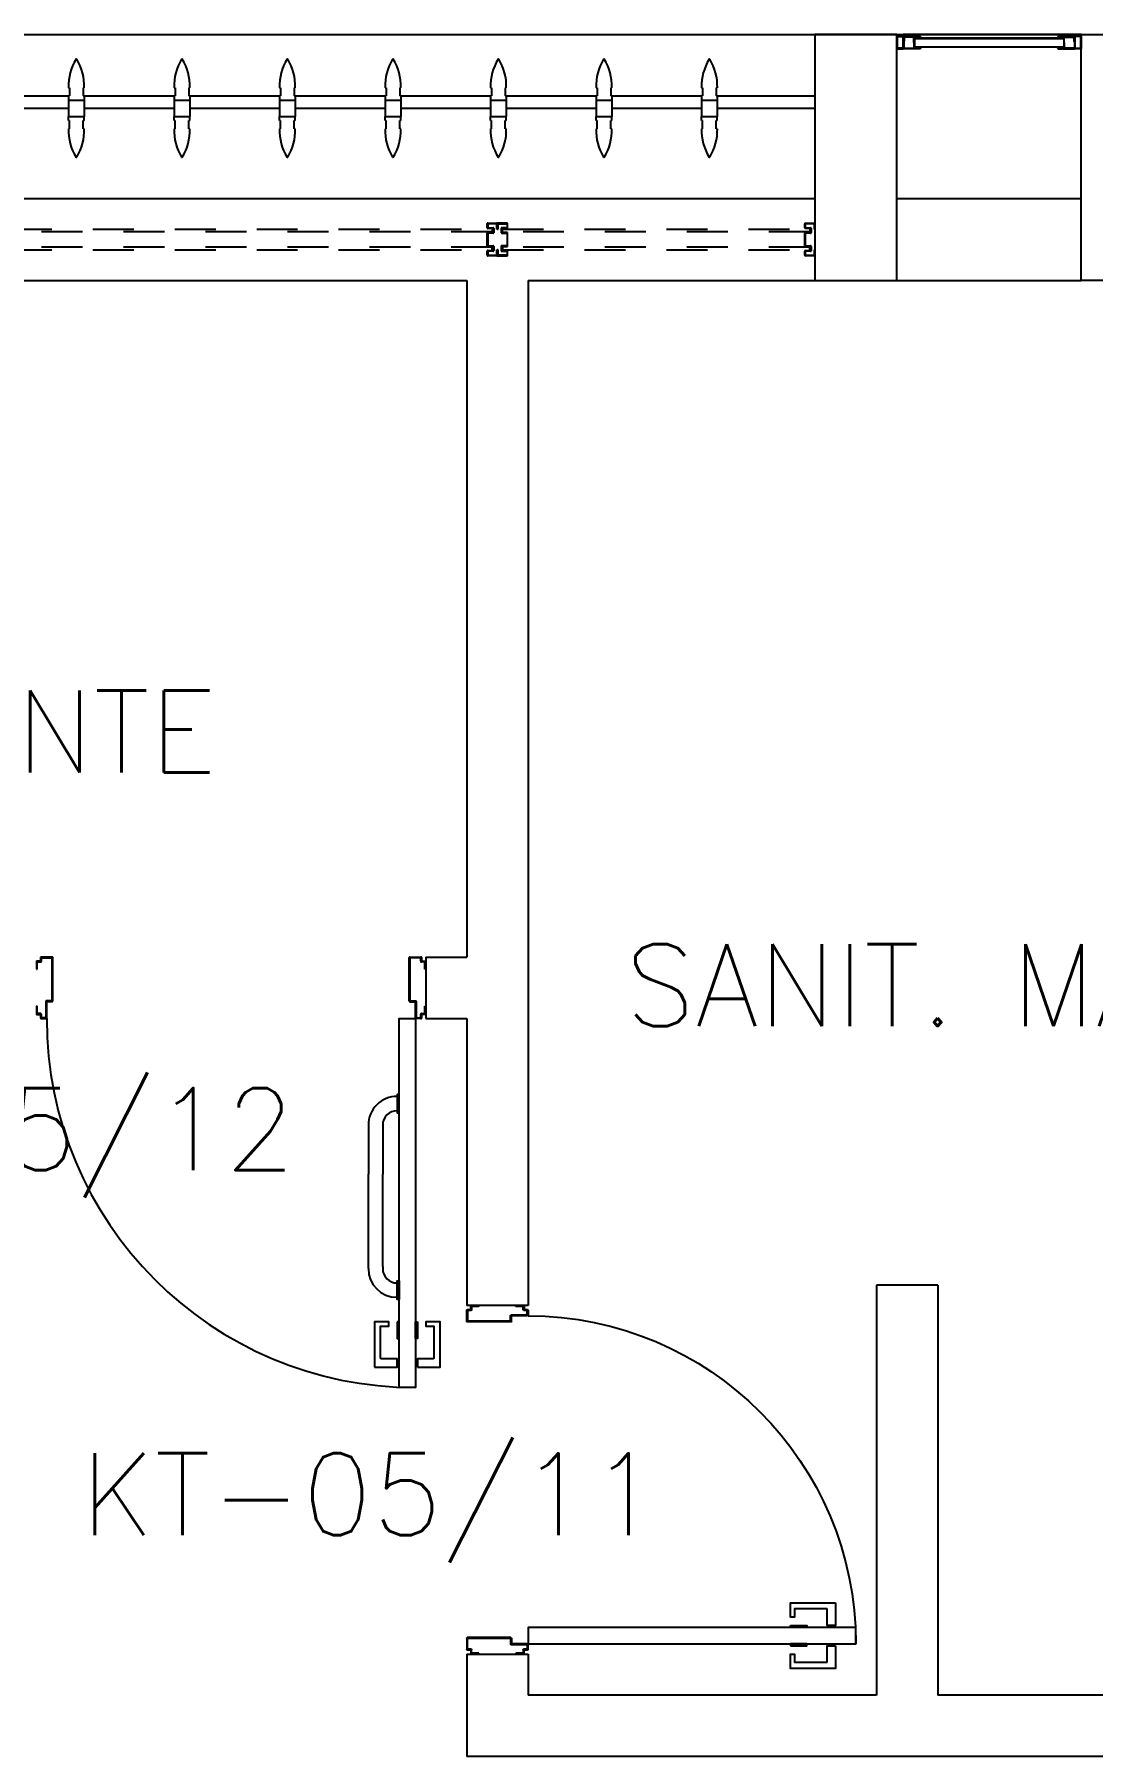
# Model space of a CAD drawing. Header units: millimetres. Extents: x 2686 to 2939, y 1294 to 1441.
# Drawn here: x 2807.566 to 2810.148, y 1434.375 to 1438.575 of the extents above; entities that cross this region are included whole.
import ezdxf

# ---------------------------------------------------------------- set-up
doc = ezdxf.new("R2010")
doc.units = ezdxf.units.MM
doc.linetypes.add('HIDDEN', pattern=[0.375, 0.25, -0.125])
for name, color, linetype in [('AR-ALV', 2, 'Continuous'), ('AR-ESQ', 1, 'Continuous'), ('AR-ESTC', 3, 'Continuous'), ('AR-PORTA', 1, 'Continuous'), ('BR-PAINEL', 1, 'Continuous'), ('BR-SUPORTE', 1, 'Continuous'), ('DT-ESQ-BAGUETE-C', 1, 'Continuous'), ('DT-ESQ-PERFIL CADEIRA-C', 2, 'Continuous'), ('DT-ESQ-PERFIL CADEIRA-V', 2, 'Continuous'), ('DT-ESQ-VENEZIANA-C', 1, 'Continuous'), ('DT-ESQ-VENEZIANA-V', 1, 'Continuous'), ('DT-ESQ-VIDRO-PROJ', 32, 'HIDDEN'), ('DT-TXTMOD', 1, 'Continuous'), ('ENDEREÇO', 2, 'Continuous'), ('ibio', 2, 'Continuous'), ('maçaneta', 1, 'Continuous'), ('mov', 1, 'Continuous'), ('PM-PERFIL U-C', 2, 'Continuous'), ('PM-PUXADOR-V', 1, 'Continuous'), ('pm1', 2, 'Continuous'), ('pm2', 2, 'Continuous'), ('TEXTO', 2, 'Continuous')]:
    doc.layers.add(name, color=color, linetype=linetype)
doc.styles.add('S10', font='simplex.shx', dxfattribs={"height": 0.1})
doc.styles.add('UNB-100', font='simplex.shx', dxfattribs={"height": 0.2})
doc.styles.add('UNB1-100', font='simplex.shx', dxfattribs={"height": 0.2})

# ---------------------------------------------------------------- blocks, each defined once
blk = doc.blocks.new('EF59-P')
at = {"layer": 'DT-ESQ-VIDRO-PROJ', "ltscale": 0.1}
for points in [[(0.025, -0.1285), (0.025, -0.1385, -0.414214), (0.0235, -0.14), (0.0015, -0.14, -0.414214), (0, -0.1385), (0, -0.125), (0.0015, -0.125), (0.0015, -0.138, 0.414214), (0.002, -0.1385), (0.023, -0.1385, 0.414214), (0.0235, -0.138), (0.0235, -0.1285), (0.0105, -0.1285, -0.414214), (0.009, -0.127), (0.009, -0.117, -0.414214), (0.0105, -0.1155), (0.0235, -0.1155), (0.0235, -0.0845), (0.0105, -0.0845, -0.414214), (0.009, -0.083), (0.009, -0.073, -0.414214), (0.0105, -0.0715), (0.0235, -0.0715), (0.0235, -0.062, 0.414214), (0.023, -0.0615), (0.002, -0.0615, 0.414214), (0.0015, -0.062), (0.0015, -0.075), (0, -0.075), (0, -0.0615, -0.414214), (0.0015, -0.06), (0.0235, -0.06, -0.414214), (0.025, -0.0615), (0.025, -0.0715, -0.414214), (0.0235, -0.073), (0.0105, -0.073), (0.0105, -0.083), (0.0235, -0.083), (0.0235, -0.083, -0.414214), (0.025, -0.0845), (0.025, -0.1155, -0.414214), (0.0235, -0.117), (0.0235, -0.117), (0.0105, -0.117), (0.0105, -0.127), (0.0235, -0.127, -0.414214)], [(0.75, -0.1285), (0.75, -0.1385, 0.414214), (0.7515, -0.14), (0.7735, -0.14, 0.414214), (0.775, -0.1385), (0.775, -0.125), (0.7735, -0.125), (0.7735, -0.138, -0.414214), (0.773, -0.1385), (0.752, -0.1385, -0.414214), (0.7515, -0.138), (0.7515, -0.1285), (0.7645, -0.1285, 0.414214), (0.766, -0.127), (0.766, -0.117, 0.414214), (0.7645, -0.1155), (0.7515, -0.1155), (0.7515, -0.0845), (0.7645, -0.0845, 0.414214), (0.766, -0.083), (0.766, -0.073, 0.414214), (0.7645, -0.0715), (0.7515, -0.0715), (0.7515, -0.062, -0.414214), (0.752, -0.0615), (0.773, -0.0615, -0.414214), (0.7735, -0.062), (0.7735, -0.075), (0.775, -0.075), (0.775, -0.0615, 0.414214), (0.7735, -0.06), (0.7515, -0.06, 0.414214), (0.75, -0.0615), (0.75, -0.0715, 0.414214), (0.7515, -0.073), (0.7645, -0.073), (0.7645, -0.083), (0.7515, -0.083), (0.7515, -0.083, 0.414214), (0.75, -0.0845), (0.75, -0.1155, 0.414214), (0.7515, -0.117), (0.7515, -0.117), (0.7645, -0.117), (0.7645, -0.127), (0.7515, -0.127, 0.414214)], [(0.8, -0.1285), (0.8, -0.1385, -0.414214), (0.7985, -0.14), (0.7765, -0.14, -0.414214), (0.775, -0.1385), (0.775, -0.125), (0.7765, -0.125), (0.7765, -0.138, 0.414214), (0.777, -0.1385), (0.798, -0.1385, 0.414214), (0.7985, -0.138), (0.7985, -0.1285), (0.7855, -0.1285, -0.414214), (0.784, -0.127), (0.784, -0.117, -0.414214), (0.7855, -0.1155), (0.7985, -0.1155), (0.7985, -0.0845), (0.7855, -0.0845, -0.414214), (0.784, -0.083), (0.784, -0.073, -0.414214), (0.7855, -0.0715), (0.7985, -0.0715), (0.7985, -0.062, 0.414214), (0.798, -0.0615), (0.777, -0.0615, 0.414214), (0.7765, -0.062), (0.7765, -0.075), (0.775, -0.075), (0.775, -0.0615, -0.414214), (0.7765, -0.06), (0.7985, -0.06, -0.414214), (0.8, -0.0615), (0.8, -0.0715, -0.414214), (0.7985, -0.073), (0.7855, -0.073), (0.7855, -0.083), (0.7985, -0.083), (0.7985, -0.083, -0.414214), (0.8, -0.0845), (0.8, -0.1155, -0.414214), (0.7985, -0.117), (0.7985, -0.117), (0.7855, -0.117), (0.7855, -0.127), (0.7985, -0.127, -0.414214)], [(1.95, -0.1285), (1.95, -0.1385, 0.414214), (1.9515, -0.14), (1.9735, -0.14, 0.414214), (1.975, -0.1385), (1.975, -0.125), (1.9735, -0.125), (1.9735, -0.138, -0.414214), (1.973, -0.1385), (1.952, -0.1385, -0.414214), (1.9515, -0.138), (1.9515, -0.1285), (1.9645, -0.1285, 0.414214), (1.966, -0.127), (1.966, -0.117, 0.414214), (1.9645, -0.1155), (1.9515, -0.1155), (1.9515, -0.0845), (1.9645, -0.0845, 0.414214), (1.966, -0.083), (1.966, -0.073, 0.414214), (1.9645, -0.0715), (1.9515, -0.0715), (1.9515, -0.062, -0.414214), (1.952, -0.0615), (1.973, -0.0615, -0.414214), (1.9735, -0.062), (1.9735, -0.075), (1.975, -0.075), (1.975, -0.0615, 0.414214), (1.9735, -0.06), (1.9515, -0.06, 0.414214), (1.95, -0.0615), (1.95, -0.0715, 0.414214), (1.9515, -0.073), (1.9645, -0.073), (1.9645, -0.083), (1.9515, -0.083), (1.9515, -0.083, 0.414214), (1.95, -0.0845), (1.95, -0.1155, 0.414214), (1.9515, -0.117), (1.9515, -0.117), (1.9645, -0.117), (1.9645, -0.127), (1.9515, -0.127, 0.414214)], [(2, -0.1285), (2, -0.1385, -0.414214), (1.9985, -0.14), (1.9765, -0.14, -0.414214), (1.975, -0.1385), (1.975, -0.125), (1.9765, -0.125), (1.9765, -0.138, 0.414214), (1.977, -0.1385), (1.998, -0.1385, 0.414214), (1.9985, -0.138), (1.9985, -0.1285), (1.9855, -0.1285, -0.414214), (1.984, -0.127), (1.984, -0.117, -0.414214), (1.9855, -0.1155), (1.9985, -0.1155), (1.9985, -0.0845), (1.9855, -0.0845, -0.414214), (1.984, -0.083), (1.984, -0.073, -0.414214), (1.9855, -0.0715), (1.9985, -0.0715), (1.9985, -0.062, 0.414214), (1.998, -0.0615), (1.977, -0.0615, 0.414214), (1.9765, -0.062), (1.9765, -0.075), (1.975, -0.075), (1.975, -0.0615, -0.414214), (1.9765, -0.06), (1.9985, -0.06, -0.414214), (2, -0.0615), (2, -0.0715, -0.414214), (1.9985, -0.073), (1.9855, -0.073), (1.9855, -0.083), (1.9985, -0.083), (1.9985, -0.083, -0.414214), (2, -0.0845), (2, -0.1155, -0.414214), (1.9985, -0.117), (1.9985, -0.117), (1.9855, -0.117), (1.9855, -0.127), (1.9985, -0.127, -0.414214)], [(3.15, -0.1285), (3.15, -0.1385, 0.414214), (3.1515, -0.14), (3.1735, -0.14, 0.414214), (3.175, -0.1385), (3.175, -0.125), (3.1735, -0.125), (3.1735, -0.138, -0.414214), (3.173, -0.1385), (3.152, -0.1385, -0.414214), (3.1515, -0.138), (3.1515, -0.1285), (3.1645, -0.1285, 0.414214), (3.166, -0.127), (3.166, -0.117, 0.414214), (3.1645, -0.1155), (3.1515, -0.1155), (3.1515, -0.0845), (3.1645, -0.0845, 0.414214), (3.166, -0.083), (3.166, -0.073, 0.414214), (3.1645, -0.0715), (3.1515, -0.0715), (3.1515, -0.062, -0.414214), (3.152, -0.0615), (3.173, -0.0615, -0.414214), (3.1735, -0.062), (3.1735, -0.075), (3.175, -0.075), (3.175, -0.0615, 0.414214), (3.1735, -0.06), (3.1515, -0.06, 0.414214), (3.15, -0.0615), (3.15, -0.0715, 0.414214), (3.1515, -0.073), (3.1645, -0.073), (3.1645, -0.083), (3.1515, -0.083), (3.1515, -0.083, 0.414214), (3.15, -0.0845), (3.15, -0.1155, 0.414214), (3.1515, -0.117), (3.1515, -0.117), (3.1645, -0.117), (3.1645, -0.127), (3.1515, -0.127, 0.414214)], [(3.2, -0.1285), (3.2, -0.1385, -0.414214), (3.1985, -0.14), (3.1765, -0.14, -0.414214), (3.175, -0.1385), (3.175, -0.125), (3.1765, -0.125), (3.1765, -0.138, 0.414214), (3.177, -0.1385), (3.198, -0.1385, 0.414214), (3.1985, -0.138), (3.1985, -0.1285), (3.1855, -0.1285, -0.414214), (3.184, -0.127), (3.184, -0.117, -0.414214), (3.1855, -0.1155), (3.1985, -0.1155), (3.1985, -0.0845), (3.1855, -0.0845, -0.414214), (3.184, -0.083), (3.184, -0.073, -0.414214), (3.1855, -0.0715), (3.1985, -0.0715), (3.1985, -0.062, 0.414214), (3.198, -0.0615), (3.177, -0.0615, 0.414214), (3.1765, -0.062), (3.1765, -0.075), (3.175, -0.075), (3.175, -0.0615, -0.414214), (3.1765, -0.06), (3.1985, -0.06, -0.414214), (3.2, -0.0615), (3.2, -0.0715, -0.414214), (3.1985, -0.073), (3.1855, -0.073), (3.1855, -0.083), (3.1985, -0.083), (3.1985, -0.083, -0.414214), (3.2, -0.0845), (3.2, -0.1155, -0.414214), (3.1985, -0.117), (3.1985, -0.117), (3.1855, -0.117), (3.1855, -0.127), (3.1985, -0.127, -0.414214)], [(4.35, -0.1285), (4.35, -0.1385, 0.414214), (4.3515, -0.14), (4.3735, -0.14, 0.414214), (4.375, -0.1385), (4.375, -0.125), (4.3735, -0.125), (4.3735, -0.138, -0.414214), (4.373, -0.1385), (4.352, -0.1385, -0.414214), (4.3515, -0.138), (4.3515, -0.1285), (4.3645, -0.1285, 0.414214), (4.366, -0.127), (4.366, -0.117, 0.414214), (4.3645, -0.1155), (4.3515, -0.1155), (4.3515, -0.0845), (4.3645, -0.0845, 0.414214), (4.366, -0.083), (4.366, -0.073, 0.414214), (4.3645, -0.0715), (4.3515, -0.0715), (4.3515, -0.062, -0.414214), (4.352, -0.0615), (4.373, -0.0615, -0.414214), (4.3735, -0.062), (4.3735, -0.075), (4.375, -0.075), (4.375, -0.0615, 0.414214), (4.3735, -0.06), (4.3515, -0.06, 0.414214), (4.35, -0.0615), (4.35, -0.0715, 0.414214), (4.3515, -0.073), (4.3645, -0.073), (4.3645, -0.083), (4.3515, -0.083), (4.3515, -0.083, 0.414214), (4.35, -0.0845), (4.35, -0.1155, 0.414214), (4.3515, -0.117), (4.3515, -0.117), (4.3645, -0.117), (4.3645, -0.127), (4.3515, -0.127, 0.414214)], [(4.4, -0.1285), (4.4, -0.1385, -0.414214), (4.3985, -0.14), (4.3765, -0.14, -0.414214), (4.375, -0.1385), (4.375, -0.125), (4.3765, -0.125), (4.3765, -0.138, 0.414214), (4.377, -0.1385), (4.398, -0.1385, 0.414214), (4.3985, -0.138), (4.3985, -0.1285), (4.3855, -0.1285, -0.414214), (4.384, -0.127), (4.384, -0.117, -0.414214), (4.3855, -0.1155), (4.3985, -0.1155), (4.3985, -0.0845), (4.3855, -0.0845, -0.414214), (4.384, -0.083), (4.384, -0.073, -0.414214), (4.3855, -0.0715), (4.3985, -0.0715), (4.3985, -0.062, 0.414214), (4.398, -0.0615), (4.377, -0.0615, 0.414214), (4.3765, -0.062), (4.3765, -0.075), (4.375, -0.075), (4.375, -0.0615, -0.414214), (4.3765, -0.06), (4.3985, -0.06, -0.414214), (4.4, -0.0615), (4.4, -0.0715, -0.414214), (4.3985, -0.073), (4.3855, -0.073), (4.3855, -0.083), (4.3985, -0.083), (4.3985, -0.083, -0.414214), (4.4, -0.0845), (4.4, -0.1155, -0.414214), (4.3985, -0.117), (4.3985, -0.117), (4.3855, -0.117), (4.3855, -0.127), (4.3985, -0.127, -0.414214)], [(5.125, -0.1285), (5.125, -0.1385, 0.414214), (5.1265, -0.14), (5.1485, -0.14, 0.414214), (5.15, -0.1385), (5.15, -0.125), (5.1485, -0.125), (5.1485, -0.138, -0.414214), (5.148, -0.1385), (5.127, -0.1385, -0.414214), (5.1265, -0.138), (5.1265, -0.1285), (5.1395, -0.1285, 0.414214), (5.141, -0.127), (5.141, -0.117, 0.414214), (5.1395, -0.1155), (5.1265, -0.1155), (5.1265, -0.0845), (5.1395, -0.0845, 0.414214), (5.141, -0.083), (5.141, -0.073, 0.414214), (5.1395, -0.0715), (5.1265, -0.0715), (5.1265, -0.062, -0.414214), (5.127, -0.0615), (5.148, -0.0615, -0.414214), (5.1485, -0.062), (5.1485, -0.075), (5.15, -0.075), (5.15, -0.0615, 0.414214), (5.1485, -0.06), (5.1265, -0.06, 0.414214), (5.125, -0.0615), (5.125, -0.0715, 0.414214), (5.1265, -0.073), (5.1395, -0.073), (5.1395, -0.083), (5.1265, -0.083), (5.1265, -0.083, 0.414214), (5.125, -0.0845), (5.125, -0.1155, 0.414214), (5.1265, -0.117), (5.1265, -0.117), (5.1395, -0.117), (5.1395, -0.127), (5.1265, -0.127, 0.414214)]]:
    blk.add_lwpolyline(points, format="xyb", close=True, dxfattribs=at)
for points in [[(0.7625, -0.081), (0.7625, -0.075), (0.0125, -0.075), (0.0125, -0.081)], [(1.9625, -0.081), (1.9625, -0.075), (0.7875, -0.075), (0.7875, -0.081)], [(3.1625, -0.081), (3.1625, -0.075), (1.9875, -0.075), (1.9875, -0.081)], [(4.3625, -0.081), (4.3625, -0.075), (3.1875, -0.075), (3.1875, -0.081)], [(5.1375, -0.081), (5.1375, -0.075), (4.3875, -0.075), (4.3875, -0.081)], [(0.7625, -0.119), (0.7625, -0.125), (0.0125, -0.125), (0.0125, -0.119)], [(1.9625, -0.119), (1.9625, -0.125), (0.7875, -0.125), (0.7875, -0.119)], [(3.1625, -0.119), (3.1625, -0.125), (1.9875, -0.125), (1.9875, -0.119)], [(4.3625, -0.119), (4.3625, -0.125), (3.1875, -0.125), (3.1875, -0.119)], [(5.1375, -0.119), (5.1375, -0.125), (4.3875, -0.125), (4.3875, -0.119)]]:
    blk.add_lwpolyline(points, close=True, dxfattribs=at)
at = {"layer": 'DT-TXTMOD', "ltscale": 0.1, "style": 'S10', "flags": 3}
for tag, p in [('M01', (0.025, -0.28)), ('M02', (0.3253, -0.28)), ('M03', (0.627, -0.28)), ('M04', (0.9288, -0.28)), ('M05', (1.2306, -0.28)), ('M06', (1.5323, -0.28)), ('M07', (1.8341, -0.28)), ('M08', (2.1359, -0.28)), ('M09', (2.4376, -0.28)), ('M10', (2.7394, -0.28)), ('M11', (3.0412, -0.28)), ('M12', (3.3429, -0.28)), ('M13', (3.6447, -0.28)), ('M14', (3.9464, -0.28)), ('M15', (4.2482, -0.28)), ('M16', (4.55, -0.28)), ('M17', (4.8517, -0.28))]:
    blk.add_attdef(tag, p, '', height=0.1, dxfattribs=at)
blk = doc.blocks.new('PM3')
at = {"layer": 'maçaneta'}
for points in [[(0.02, 0.825), (-0.035, 0.825), (-0.035, 0.715), (0, 0.715), (0, 0.725), (-0.02, 0.725), (-0.02, 0.8035, -0.414214), (-0.0185, 0.805), (0.02, 0.805)], [(0.125, 0.825), (0.07, 0.825), (0.07, 0.805), (0.1085, 0.805, -0.414214), (0.11, 0.8035), (0.11, 0.725), (0.09, 0.725), (0.09, 0.715), (0.125, 0.715)]]:
    blk.add_lwpolyline(points, format="xyb", close=True, dxfattribs=at)
for points in [[(0.02, 0.715), (0.02, 0.755), (0.025, 0.755), (0.025, 0.715)], [(0.07, 0.715), (0.07, 0.755), (0.065, 0.755), (0.065, 0.715)]]:
    blk.add_lwpolyline(points, close=True, dxfattribs=at)
at = {"layer": 'mov'}
blk.add_arc((0.025, 0.075), 0.8, 0, 90, dxfattribs=at)
at = {"layer": 'PM-PERFIL U-C'}
for p, q in [((0, 0.045), (0, 0.0635)), ((0.002, 0.045), (0, 0.045)), ((0.0015, 0.065), (0.01, 0.065)), ((0.002, 0.063), (0.002, 0.045)), ((0.0105, 0.063), (0.002, 0.063)), ((0.01, 0.065), (0.01, 0.0735)), ((0.0115, 0.075), (0.0235, 0.075)), ((0.012, 0.073), (0.012, 0.0645)), ((0.023, 0.073), (0.012, 0.073)), ((0.023, 0.0335), (0.023, 0.073)), ((0.025, 0.0735), (0.025, 0.034)), ((0.825, 0.0735), (0.825, 0.034)), ((0.8385, 0.075), (0.8265, 0.075)), ((0.827, 0.073), (0.838, 0.073)), ((0.827, 0.0335), (0.827, 0.073)), ((0.838, 0.073), (0.838, 0.0645)), ((0.8395, 0.063), (0.848, 0.063)), ((0.84, 0.065), (0.84, 0.0735)), ((0.8485, 0.065), (0.84, 0.065)), ((0.848, 0.063), (0.848, 0.045)), ((0.848, 0.045), (0.85, 0.045)), ((0.85, 0.045), (0.85, 0.0635)), ((0.038, 0.032), (0.0245, 0.032)), ((0.0385, 0.034), (0.025, 0.034)), ((0.038, 0.032), (0.038, -0.073)), ((0.04, 0.0325), (0.04, -0.0735)), ((0.81, 0.0325), (0.81, -0.0735)), ((0.8115, 0.034), (0.825, 0.034)), ((0.812, 0.032), (0.8255, 0.032)), ((0.812, 0.032), (0.812, -0.073)), ((0, -0.045), (0.002, -0.045)), ((0, -0.0635), (0, -0.045)), ((0.01, -0.065), (0.0015, -0.065)), ((0.002, -0.045), (0.002, -0.063)), ((0.002, -0.063), (0.0105, -0.063)), ((0.01, -0.0735), (0.01, -0.065)), ((0.0385, -0.075), (0.0115, -0.075)), ((0.012, -0.0645), (0.012, -0.073)), ((0.012, -0.073), (0.038, -0.073)), ((0.8115, -0.075), (0.8385, -0.075)), ((0.838, -0.073), (0.812, -0.073)), ((0.838, -0.0645), (0.838, -0.073)), ((0.848, -0.063), (0.8395, -0.063)), ((0.84, -0.0735), (0.84, -0.065)), ((0.84, -0.065), (0.8485, -0.065)), ((0.85, -0.045), (0.848, -0.045)), ((0.848, -0.045), (0.848, -0.063)), ((0.85, -0.0635), (0.85, -0.045))]:
    blk.add_line(p, q, dxfattribs=at)
for centre, start, end in [((0.0015, 0.0635), 90, 180), ((0.0115, 0.0735), 90, 180), ((0.0105, 0.0645), 270, 0), ((0.0235, 0.0735), 360, 90), ((0.8265, 0.0735), 90, 180), ((0.8395, 0.0645), 180, 270), ((0.8385, 0.0735), 0, 90), ((0.8485, 0.0635), 0, 90), ((0.0245, 0.0335), 180, 270), ((0.0385, 0.0325), 0, 90), ((0.8115, 0.0325), 90, 180), ((0.8255, 0.0335), 270, 0), ((0.0015, -0.0635), 180, 270), ((0.0115, -0.0735), 180, 270), ((0.0105, -0.0645), 0, 90), ((0.0385, -0.0735), 269.9386, 0), ((0.8115, -0.0735), 180, 270.0614), ((0.8395, -0.0645), 90, 180), ((0.8385, -0.0735), 270, 0), ((0.8485, -0.0635), 270, 0)]:
    blk.add_arc(centre, 0.0015, start, end, dxfattribs=at)
at = {"layer": 'pm1'}
blk.add_lwpolyline([(0.065, 0.875), (0.065, 0.075), (0.025, 0.075), (0.025, 0.875)], close=True, dxfattribs=at)
blk = doc.blocks.new('marco-d')
at = {"layer": 'PM-PERFIL U-C'}
for p, q in [((-0.0135, 0), (-0.0015, 0)), ((-0.025, -0.03), (-0.025, -0.0115)), ((-0.023, -0.03), (-0.025, -0.03)), ((-0.0235, -0.01), (-0.015, -0.01)), ((-0.0145, -0.012), (-0.023, -0.012)), ((-0.023, -0.012), (-0.023, -0.03)), ((-0.015, -0.01), (-0.015, -0.0015)), ((-0.002, -0.002), (-0.013, -0.002)), ((-0.013, -0.002), (-0.013, -0.0105)), ((-0.002, -0.0415), (-0.002, -0.002)), ((0, -0.0015), (0, -0.041)), ((0.0135, -0.041), (0, -0.041)), ((0.013, -0.043), (-0.0005, -0.043)), ((0.013, -0.043), (0.013, -0.148)), ((0.015, -0.0425), (0.015, -0.1485)), ((-0.025, -0.1385), (-0.025, -0.12)), ((-0.025, -0.12), (-0.023, -0.12)), ((-0.023, -0.12), (-0.023, -0.138)), ((-0.015, -0.14), (-0.0235, -0.14)), ((-0.023, -0.138), (-0.0145, -0.138)), ((-0.015, -0.1485), (-0.015, -0.14)), ((0.0135, -0.15), (-0.0135, -0.15)), ((-0.013, -0.1395), (-0.013, -0.148)), ((-0.013, -0.148), (0.013, -0.148))]:
    blk.add_line(p, q, dxfattribs=at)
for centre, start, end in [((-0.0135, -0.0015), 90, 180), ((-0.0015, -0.0015), 360, 90), ((-0.0235, -0.0115), 90, 180), ((-0.0145, -0.0105), 270, 0), ((-0.0005, -0.0415), 180, 270), ((0.0135, -0.0425), 0, 90), ((-0.0235, -0.1385), 180, 270), ((-0.0135, -0.1485), 180, 270), ((-0.0145, -0.1395), 0, 90), ((0.0135, -0.1485), 269.9386, 0)]:
    blk.add_arc(centre, 0.0015, start, end, dxfattribs=at)
blk = doc.blocks.new('marco-e')
at = {"layer": 'PM-PERFIL U-C'}
for p, q in [((-0.0135, -0.041), (0, -0.041)), ((0, -0.0015), (0, -0.041)), ((0.0135, 0), (0.0015, 0)), ((0.002, -0.0415), (0.002, -0.002)), ((0.002, -0.002), (0.013, -0.002)), ((0.013, -0.002), (0.013, -0.0105)), ((0.0145, -0.012), (0.023, -0.012)), ((0.015, -0.01), (0.015, -0.0015)), ((0.0235, -0.01), (0.015, -0.01)), ((0.023, -0.012), (0.023, -0.03)), ((0.023, -0.03), (0.025, -0.03)), ((0.025, -0.03), (0.025, -0.0115)), ((-0.015, -0.0425), (-0.015, -0.1485)), ((-0.013, -0.043), (0.0005, -0.043)), ((-0.013, -0.043), (-0.013, -0.148)), ((0.025, -0.12), (0.023, -0.12)), ((0.023, -0.12), (0.023, -0.138)), ((0.025, -0.1385), (0.025, -0.12)), ((-0.0135, -0.15), (0.0135, -0.15)), ((0.013, -0.148), (-0.013, -0.148)), ((0.013, -0.1395), (0.013, -0.148)), ((0.023, -0.138), (0.0145, -0.138)), ((0.015, -0.14), (0.0235, -0.14)), ((0.015, -0.1485), (0.015, -0.14))]:
    blk.add_line(p, q, dxfattribs=at)
for centre, start, end in [((-0.0135, -0.0425), 90, 180), ((0.0015, -0.0015), 90, 180), ((0.0005, -0.0415), 270, 0), ((0.0145, -0.0105), 180, 270), ((0.0135, -0.0015), 0, 90), ((0.0235, -0.0115), 0, 90), ((-0.0135, -0.1485), 180, 270.0614), ((0.0145, -0.1395), 90, 180), ((0.0135, -0.1485), 270, 0), ((0.0235, -0.1385), 270, 0)]:
    blk.add_arc(centre, 0.0015, start, end, dxfattribs=at)
blk = doc.blocks.new('PM4')
at = {"layer": 'maçaneta'}
for points in [[(0.02, 1), (-0.035, 1), (-0.035, 0.89), (0, 0.89), (0, 0.9), (-0.02, 0.9), (-0.02, 0.9785, -0.414214), (-0.0185, 0.98), (0.02, 0.98)], [(0.125, 1), (0.07, 1), (0.07, 0.98), (0.1085, 0.98, -0.414214), (0.11, 0.9785), (0.11, 0.9), (0.09, 0.9), (0.09, 0.89), (0.125, 0.89)]]:
    blk.add_lwpolyline(points, format="xyb", close=True, dxfattribs=at)
for points in [[(0.02, 0.89), (0.02, 0.93), (0.025, 0.93), (0.025, 0.89)], [(0.07, 0.89), (0.07, 0.93), (0.065, 0.93), (0.065, 0.89)]]:
    blk.add_lwpolyline(points, close=True, dxfattribs=at)
at = {"layer": 'mov'}
blk.add_arc((0.025, 0.15), 0.9, 0, 90, dxfattribs=at)
at = {"layer": 'PM-PUXADOR-V'}
for p, q in [((0.14, 0.76), (0.14, 0.755)), ((0.105, 0.755), (0.105, 0.53)), ((0.14, 0.755), (0.14, 0.53)), ((0.105, 0.415), (0.105, 0.53)), ((0.14, 0.415), (0.14, 0.53)), ((0.105, 0.41), (0.105, 0.415)), ((0.14, 0.41), (0.14, 0.415))]:
    blk.add_line(p, q, dxfattribs=at)
for points in [[(0.065, 0.835), (0.07, 0.835), (0.07, 0.79), (0.065, 0.79)], [(0.065, 0.335), (0.07, 0.335), (0.07, 0.38), (0.065, 0.38)]]:
    blk.add_lwpolyline(points, close=True, dxfattribs=at)
blk.add_lwpolyline([(0.105, 0.755), (0.105, 0.76, 0.414214), (0.07, 0.795)], format="xyb", dxfattribs=at)
for centre, radius, start, end in [((0.07, 0.76), 0.07, 0, 90), ((0.07, 0.41), 0.035, 270, 0), ((0.07, 0.41), 0.07, 270, 0)]:
    blk.add_arc(centre, radius, start, end, dxfattribs=at)
at = {"layer": 'pm2'}
blk.add_lwpolyline([(0.065, 1.05), (0.065, 0.15), (0.025, 0.15), (0.025, 1.05)], close=True, dxfattribs=at)
at = {"layer": 'pm1'}
for name, p in [('marco-d', (0.025, 0.15)), ('marco-e', (0.925, 0.15))]:
    blk.add_blockref(name, p, dxfattribs=at)
blk = doc.blocks.new('EF01C-P')
at = {"layer": 'DT-ESQ-BAGUETE-C', "ltscale": 0.1}
for points in [[(0.0015, 0.035), (0.015, 0.035), (0.015, 0.0335), (0.0015, 0.0335), (0.0015, 0.005), (0.015, 0.005), (0.015, 0.0035), (0.0015, 0.0035, -0.414214), (0, 0.005), (0, 0.0335, -0.414214)], [(0.4485, 0.035), (0.435, 0.035), (0.435, 0.0335), (0.4485, 0.0335), (0.4485, 0.005), (0.435, 0.005), (0.435, 0.0035), (0.4485, 0.0035, 0.414214), (0.45, 0.005), (0.45, 0.0335, 0.414214)]]:
    blk.add_lwpolyline(points, format="xyb", close=True, dxfattribs=at)
at = {"layer": 'DT-ESQ-PERFIL CADEIRA-C', "ltscale": 0.1}
for points in [[(0.01, 0.0015), (0.01, 0.003), (0.0015, 0.003, 1), (0.0015, 0), (0.015, 0, 0.414214), (0.0165, 0.0015), (0.0165, 0.0335), (0.043, 0.0335)], [(0.043, 0.0065), (0.018, 0.0065), (0.018, 0.0165), (0.0165, 0.0165), (0.0165, 0.0065, 0.414214), (0.018, 0.005), (0.043, 0.005), (0.0565, 0.005, 1), (0.0565, 0.008), (0.043, 0.008), (0.043, 0.02), (0.043, 0.032), (0.0565, 0.032, 1), (0.0565, 0.035), (0.043, 0.035), (0.0165, 0.035, 0.414214), (0.015, 0.0335), (0.015, 0.0015), (0.0015, 0.0015)], [(0.0415, 0.02), (0.0415, 0.032, -0.414214), (0.043, 0.0335), (0.0565, 0.0335)], [(0.0415, 0.02), (0.0415, 0.008, 0.414214), (0.043, 0.0065), (0.0565, 0.0065)], [(0.407, 0.0065), (0.432, 0.0065), (0.432, 0.0165), (0.4335, 0.0165), (0.4335, 0.0065, -0.414214), (0.432, 0.005), (0.407, 0.005), (0.3935, 0.005, -1), (0.3935, 0.008), (0.407, 0.008), (0.407, 0.02), (0.407, 0.032), (0.3935, 0.032, -1), (0.3935, 0.035), (0.407, 0.035), (0.4335, 0.035, -0.414214), (0.435, 0.0335), (0.435, 0.0015), (0.4485, 0.0015)], [(0.4085, 0.02), (0.4085, 0.032, 0.414214), (0.407, 0.0335), (0.3935, 0.0335)], [(0.4085, 0.02), (0.4085, 0.008, -0.414214), (0.407, 0.0065), (0.3935, 0.0065)], [(0.44, 0.0015), (0.44, 0.003), (0.4485, 0.003, -1), (0.4485, 0), (0.435, 0, -0.414214), (0.4335, 0.0015), (0.4335, 0.0335), (0.407, 0.0335)]]:
    blk.add_lwpolyline(points, format="xyb", dxfattribs=at)
at = {"layer": 'DT-ESQ-PERFIL CADEIRA-V', "ltscale": 0.1}
blk.add_line((0.015, 0), (0.435, 0), dxfattribs=at)
at = {"layer": 'DT-ESQ-VENEZIANA-C', "ltscale": 0.1}
for p, q in [((0.043, 0.0105), (0.407, 0.0105)), ((0.043, 0.009), (0.407, 0.009))]:
    blk.add_line(p, q, dxfattribs=at)
at = {"layer": 'DT-ESQ-VENEZIANA-V', "ltscale": 0.1}
blk.add_line((0.043, 0.031), (0.407, 0.031), dxfattribs=at)
at = {"layer": 'DT-TXTMOD', "ltscale": 0.1, "style": 'S10', "flags": 3}
blk.add_attdef('EF01C', (0.0208, -0.14), '', height=0.1, dxfattribs=at)

msp = doc.modelspace()

# ---------------------------------------------------------------- linework, layer by layer
at = {"layer": 'AR-ALV'}
for p, q in [((2804.3207, 1438.1749), (2809.4707, 1438.1749)), ((2809.6707, 1438.1749), (2810.1207, 1438.1749)), ((2806.3707, 1437.9749), (2808.6207, 1437.9749)), ((2808.6207, 1437.9749), (2808.6207, 1436.3249)), ((2808.7707, 1437.9749), (2808.7707, 1435.4749)), ((2808.7707, 1437.9749), (2809.4707, 1437.9749)), ((2809.6707, 1437.9749), (2810.1207, 1437.9749)), ((2808.5207, 1436.3249), (2808.5207, 1436.1749)), ((2808.5207, 1436.3249), (2808.6207, 1436.3249)), ((2808.5207, 1436.1749), (2808.6207, 1436.1749)), ((2808.6207, 1436.1749), (2808.6207, 1435.4749)), ((2809.6207, 1435.5249), (2809.6207, 1434.5249)), ((2809.7707, 1435.5249), (2809.6207, 1435.5249)), ((2809.7707, 1435.5249), (2809.7707, 1434.5249)), ((2808.7707, 1435.4749), (2808.6207, 1435.4749)), ((2808.6207, 1434.6249), (2808.6207, 1434.3749)), ((2808.6207, 1434.6249), (2808.7707, 1434.6249)), ((2808.7707, 1434.6249), (2808.7707, 1434.5249)), ((2809.6207, 1434.5249), (2808.7707, 1434.5249)), ((2811.6207, 1434.5249), (2809.7707, 1434.5249)), ((2811.8707, 1434.3749), (2808.6207, 1434.3749))]:
    msp.add_line(p, q, dxfattribs=at)
at = {"layer": 'AR-ESTC'}
for p, q in [((2809.6707, 1438.5749), (2809.4707, 1438.5749)), ((2809.4707, 1438.5749), (2809.4707, 1437.9749)), ((2809.6707, 1437.9749), (2809.6707, 1438.5749)), ((2810.1207, 1438.5749), (2810.3207, 1438.5749)), ((2810.1207, 1437.9749), (2810.1207, 1438.5749)), ((2809.4707, 1437.9749), (2809.6707, 1437.9749)), ((2810.3207, 1437.9749), (2810.1207, 1437.9749))]:
    msp.add_line(p, q, dxfattribs=at)
at = {"layer": 'BR-PAINEL'}
for p, q in [((2807.649, 1438.4449), (2807.6515, 1438.4449)), ((2807.649, 1438.4249), (2807.649, 1438.4149)), ((2807.649, 1438.4249), (2807.6515, 1438.4249)), ((2807.6515, 1438.4449), (2807.6515, 1438.4249)), ((2807.6849, 1438.4449), (2807.6849, 1438.4249)), ((2807.6874, 1438.4449), (2807.6849, 1438.4449)), ((2807.6874, 1438.4249), (2807.6849, 1438.4249)), ((2807.6874, 1438.4249), (2807.6874, 1438.4149)), ((2807.9065, 1438.4449), (2807.909, 1438.4449)), ((2807.9065, 1438.4249), (2807.9065, 1438.4149)), ((2807.9065, 1438.4249), (2807.909, 1438.4249)), ((2807.909, 1438.4449), (2807.909, 1438.4249)), ((2807.9424, 1438.4449), (2807.9424, 1438.4249)), ((2807.9449, 1438.4449), (2807.9424, 1438.4449)), ((2807.9449, 1438.4249), (2807.9424, 1438.4249)), ((2807.9449, 1438.4249), (2807.9449, 1438.4149)), ((2808.164, 1438.4449), (2808.1665, 1438.4449)), ((2808.164, 1438.4249), (2808.164, 1438.4149)), ((2808.164, 1438.4249), (2808.1665, 1438.4249)), ((2808.1665, 1438.4449), (2808.1665, 1438.4249)), ((2808.1999, 1438.4449), (2808.1999, 1438.4249)), ((2808.2024, 1438.4449), (2808.1999, 1438.4449)), ((2808.2024, 1438.4249), (2808.1999, 1438.4249)), ((2808.2024, 1438.4249), (2808.2024, 1438.4149)), ((2808.4215, 1438.4449), (2808.424, 1438.4449)), ((2808.4215, 1438.4249), (2808.4215, 1438.4149)), ((2808.4215, 1438.4249), (2808.424, 1438.4249)), ((2808.424, 1438.4449), (2808.424, 1438.4249)), ((2808.4574, 1438.4449), (2808.4574, 1438.4249)), ((2808.4599, 1438.4449), (2808.4574, 1438.4449)), ((2808.4599, 1438.4249), (2808.4574, 1438.4249)), ((2808.4599, 1438.4249), (2808.4599, 1438.4149)), ((2808.679, 1438.4449), (2808.6815, 1438.4449)), ((2808.679, 1438.4249), (2808.679, 1438.4149)), ((2808.679, 1438.4249), (2808.6815, 1438.4249)), ((2808.6815, 1438.4449), (2808.6815, 1438.4249)), ((2808.7149, 1438.4449), (2808.7149, 1438.4249)), ((2808.7174, 1438.4449), (2808.7149, 1438.4449)), ((2808.7174, 1438.4249), (2808.7149, 1438.4249)), ((2808.7174, 1438.4249), (2808.7174, 1438.4149)), ((2808.9365, 1438.4449), (2808.939, 1438.4449)), ((2808.9365, 1438.4249), (2808.939, 1438.4249)), ((2808.9365, 1438.4249), (2808.9365, 1438.4149)), ((2808.939, 1438.4449), (2808.939, 1438.4249)), ((2808.9749, 1438.4449), (2808.9724, 1438.4449)), ((2808.9724, 1438.4449), (2808.9724, 1438.4249)), ((2808.9749, 1438.4249), (2808.9724, 1438.4249)), ((2808.9749, 1438.4249), (2808.9749, 1438.4149)), ((2809.194, 1438.4449), (2809.1965, 1438.4449)), ((2809.194, 1438.4249), (2809.194, 1438.4149)), ((2809.194, 1438.4249), (2809.1965, 1438.4249)), ((2809.1965, 1438.4449), (2809.1965, 1438.4249)), ((2809.2299, 1438.4449), (2809.2299, 1438.4249)), ((2809.2324, 1438.4449), (2809.2299, 1438.4449)), ((2809.2324, 1438.4249), (2809.2299, 1438.4249)), ((2809.2324, 1438.4249), (2809.2324, 1438.4149)), ((2807.649, 1438.4149), (2807.6874, 1438.4149)), ((2807.649, 1438.4149), (2807.649, 1438.3749)), ((2807.649, 1438.3749), (2807.6874, 1438.3749)), ((2807.649, 1438.3649), (2807.649, 1438.3749)), ((2807.6874, 1438.4149), (2807.6874, 1438.3749)), ((2807.6874, 1438.3649), (2807.6874, 1438.3749)), ((2807.9065, 1438.4149), (2807.9449, 1438.4149)), ((2807.9065, 1438.4149), (2807.9065, 1438.3749)), ((2807.9065, 1438.3749), (2807.9449, 1438.3749)), ((2807.9065, 1438.3649), (2807.9065, 1438.3749)), ((2807.9449, 1438.4149), (2807.9449, 1438.3749)), ((2807.9449, 1438.3649), (2807.9449, 1438.3749)), ((2808.164, 1438.4149), (2808.2024, 1438.4149)), ((2808.164, 1438.4149), (2808.164, 1438.3749)), ((2808.164, 1438.3749), (2808.2024, 1438.3749)), ((2808.164, 1438.3649), (2808.164, 1438.3749)), ((2808.2024, 1438.4149), (2808.2024, 1438.3749)), ((2808.2024, 1438.3649), (2808.2024, 1438.3749)), ((2808.4215, 1438.4149), (2808.4599, 1438.4149)), ((2808.4215, 1438.4149), (2808.4215, 1438.3749)), ((2808.4215, 1438.3749), (2808.4599, 1438.3749)), ((2808.4215, 1438.3649), (2808.4215, 1438.3749)), ((2808.4599, 1438.4149), (2808.4599, 1438.3749)), ((2808.4599, 1438.3649), (2808.4599, 1438.3749)), ((2808.679, 1438.4149), (2808.7174, 1438.4149)), ((2808.679, 1438.4149), (2808.679, 1438.3749)), ((2808.679, 1438.3749), (2808.7174, 1438.3749)), ((2808.679, 1438.3649), (2808.679, 1438.3749)), ((2808.7174, 1438.4149), (2808.7174, 1438.3749)), ((2808.7174, 1438.3649), (2808.7174, 1438.3749)), ((2808.9365, 1438.4149), (2808.9365, 1438.3749)), ((2808.9365, 1438.4149), (2808.9749, 1438.4149)), ((2808.9365, 1438.3649), (2808.9365, 1438.3749)), ((2808.9365, 1438.3749), (2808.9749, 1438.3749)), ((2808.9749, 1438.4149), (2808.9749, 1438.3749)), ((2808.9749, 1438.3649), (2808.9749, 1438.3749)), ((2809.194, 1438.4149), (2809.2324, 1438.4149)), ((2809.194, 1438.4149), (2809.194, 1438.3749)), ((2809.194, 1438.3749), (2809.2324, 1438.3749)), ((2809.194, 1438.3649), (2809.194, 1438.3749)), ((2809.2324, 1438.4149), (2809.2324, 1438.3749)), ((2809.2324, 1438.3649), (2809.2324, 1438.3749)), ((2807.649, 1438.3649), (2807.6515, 1438.3649)), ((2807.649, 1438.3449), (2807.6515, 1438.3449)), ((2807.6515, 1438.3449), (2807.6515, 1438.3649)), ((2807.6874, 1438.3649), (2807.6849, 1438.3649)), ((2807.6849, 1438.3449), (2807.6849, 1438.3649)), ((2807.6874, 1438.3449), (2807.6849, 1438.3449)), ((2807.9065, 1438.3649), (2807.909, 1438.3649)), ((2807.9065, 1438.3449), (2807.909, 1438.3449)), ((2807.909, 1438.3449), (2807.909, 1438.3649)), ((2807.9449, 1438.3649), (2807.9424, 1438.3649)), ((2807.9424, 1438.3449), (2807.9424, 1438.3649)), ((2807.9449, 1438.3449), (2807.9424, 1438.3449)), ((2808.164, 1438.3649), (2808.1665, 1438.3649)), ((2808.164, 1438.3449), (2808.1665, 1438.3449)), ((2808.1665, 1438.3449), (2808.1665, 1438.3649)), ((2808.2024, 1438.3649), (2808.1999, 1438.3649)), ((2808.1999, 1438.3449), (2808.1999, 1438.3649)), ((2808.2024, 1438.3449), (2808.1999, 1438.3449)), ((2808.4215, 1438.3649), (2808.424, 1438.3649)), ((2808.4215, 1438.3449), (2808.424, 1438.3449)), ((2808.424, 1438.3449), (2808.424, 1438.3649)), ((2808.4599, 1438.3649), (2808.4574, 1438.3649)), ((2808.4574, 1438.3449), (2808.4574, 1438.3649)), ((2808.4599, 1438.3449), (2808.4574, 1438.3449)), ((2808.679, 1438.3649), (2808.6815, 1438.3649)), ((2808.679, 1438.3449), (2808.6815, 1438.3449)), ((2808.6815, 1438.3449), (2808.6815, 1438.3649)), ((2808.7174, 1438.3649), (2808.7149, 1438.3649)), ((2808.7149, 1438.3449), (2808.7149, 1438.3649)), ((2808.7174, 1438.3449), (2808.7149, 1438.3449)), ((2808.9365, 1438.3649), (2808.939, 1438.3649)), ((2808.9365, 1438.3449), (2808.939, 1438.3449)), ((2808.939, 1438.3449), (2808.939, 1438.3649)), ((2808.9724, 1438.3449), (2808.9724, 1438.3649)), ((2808.9749, 1438.3649), (2808.9724, 1438.3649)), ((2808.9749, 1438.3449), (2808.9724, 1438.3449)), ((2809.194, 1438.3649), (2809.1965, 1438.3649)), ((2809.194, 1438.3449), (2809.1965, 1438.3449)), ((2809.1965, 1438.3449), (2809.1965, 1438.3649)), ((2809.2324, 1438.3649), (2809.2299, 1438.3649)), ((2809.2299, 1438.3449), (2809.2299, 1438.3649)), ((2809.2324, 1438.3449), (2809.2299, 1438.3449))]:
    msp.add_line(p, q, dxfattribs=at)
for centre, radius, start, end in [((2807.774, 1438.4488), 0.1251, 148.4721, 181.772), ((2807.6682, 1438.5136), 0.001, 37.1012, 142.8988), ((2807.5624, 1438.4488), 0.1251, 358.228, 31.5279), ((2808.0315, 1438.4488), 0.1251, 148.4721, 181.772), ((2807.9257, 1438.5136), 0.001, 37.1012, 142.8988), ((2807.8199, 1438.4488), 0.1251, 358.228, 31.5279), ((2808.289, 1438.4488), 0.1251, 148.4721, 181.772), ((2808.1832, 1438.5136), 0.001, 37.1012, 142.8988), ((2808.0774, 1438.4488), 0.1251, 358.228, 31.5279), ((2808.5465, 1438.4488), 0.1251, 148.4721, 181.772), ((2808.4407, 1438.5136), 0.001, 37.1012, 142.8988), ((2808.3349, 1438.4488), 0.1251, 358.228, 31.5279), ((2808.804, 1438.4488), 0.1251, 148.4721, 181.772), ((2808.6982, 1438.5136), 0.001, 37.1012, 142.8988), ((2808.5924, 1438.4488), 0.1251, 358.228, 31.5279), ((2809.0615, 1438.4488), 0.1251, 148.4721, 181.772), ((2808.9557, 1438.5136), 0.001, 37.1012, 142.8988), ((2808.8499, 1438.4488), 0.1251, 358.228, 31.5279), ((2809.319, 1438.4488), 0.1251, 148.4721, 181.772), ((2809.2132, 1438.5136), 0.001, 37.1012, 142.8988), ((2809.1074, 1438.4488), 0.1251, 358.228, 31.5279), ((2807.774, 1438.341), 0.1251, 178.228, 211.5279), ((2807.5624, 1438.341), 0.1251, 328.4721, 1.772), ((2808.0315, 1438.341), 0.1251, 178.228, 211.5279), ((2807.8199, 1438.341), 0.1251, 328.4721, 1.772), ((2808.289, 1438.341), 0.1251, 178.228, 211.5279), ((2808.0774, 1438.341), 0.1251, 328.4721, 1.772), ((2808.5465, 1438.341), 0.1251, 178.228, 211.5279), ((2808.3349, 1438.341), 0.1251, 328.4721, 1.772), ((2808.804, 1438.341), 0.1251, 178.228, 211.5279), ((2808.5924, 1438.341), 0.1251, 328.4721, 1.772), ((2809.0615, 1438.341), 0.1251, 178.228, 211.5279), ((2808.8499, 1438.341), 0.1251, 328.4721, 1.772), ((2809.319, 1438.341), 0.1251, 178.228, 211.5279), ((2809.1074, 1438.341), 0.1251, 328.4721, 1.772), ((2807.6682, 1438.2762), 0.001, 217.1012, 322.8988), ((2807.9257, 1438.2762), 0.001, 217.1012, 322.8988), ((2808.1832, 1438.2762), 0.001, 217.1012, 322.8988), ((2808.4407, 1438.2762), 0.001, 217.1012, 322.8988), ((2808.6982, 1438.2762), 0.001, 217.1012, 322.8988), ((2808.9557, 1438.2762), 0.001, 217.1012, 322.8988), ((2809.2132, 1438.2762), 0.001, 217.1012, 322.8988)]:
    msp.add_arc(centre, radius, start, end, dxfattribs=at)
at = {"layer": 'BR-SUPORTE'}
for p, q in [((2807.4299, 1438.4249), (2807.6515, 1438.4249)), ((2807.6874, 1438.4249), (2807.909, 1438.4249)), ((2807.9449, 1438.4249), (2808.1665, 1438.4249)), ((2808.2024, 1438.4249), (2808.424, 1438.4249)), ((2808.4599, 1438.4249), (2808.6815, 1438.4249)), ((2808.7174, 1438.4249), (2808.939, 1438.4249)), ((2808.9749, 1438.4249), (2809.1965, 1438.4249)), ((2809.2324, 1438.4249), (2809.4707, 1438.4249)), ((2807.4299, 1438.3949), (2807.649, 1438.3949)), ((2807.6874, 1438.3949), (2807.9065, 1438.3949)), ((2807.9449, 1438.3949), (2808.164, 1438.3949)), ((2808.2024, 1438.3949), (2808.4215, 1438.3949)), ((2808.4599, 1438.3949), (2808.679, 1438.3949)), ((2808.7174, 1438.3949), (2808.9365, 1438.3949)), ((2808.9749, 1438.3949), (2809.194, 1438.3949)), ((2809.2324, 1438.3949), (2809.4707, 1438.3949))]:
    msp.add_line(p, q, dxfattribs=at)
at = {"layer": 'ibio'}
msp.add_line((2803.4707, 1438.5749), (2870.3207, 1438.5749), dxfattribs=at)

# ---------------------------------------------------------------- block references
at = {"layer": 'AR-ESQ', "rotation": 180}
for name, p in [('EF01C-P', (2810.1207, 1438.5749)), ('EF59-P', (2809.4707, 1437.9749))]:
    msp.add_blockref(name, p, dxfattribs=at)
at = {"layer": 'AR-PORTA', "rotation": 180}
msp.add_blockref('PM4', (2808.5207, 1436.3249), dxfattribs=at)
at = {"layer": 'AR-PORTA', "xscale": -1, "rotation": 270}
msp.add_blockref('PM3', (2808.6957, 1434.6249), dxfattribs=at)

# ---------------------------------------------------------------- texts
at = {"layer": 'ENDEREÇO', "style": 'UNB1-100'}
for s, p in [('KT-05/12', (2806.7877, 1435.8052)), ('KT-05/11', (2807.6788, 1434.9147))]:
    msp.add_text(s, height=0.2, dxfattribs=at).set_placement(p)
at = {"layer": 'TEXTO', "style": 'UNB-100'}
for s, p in [('DEFICIENTE', (2806.5442, 1436.7749)), ('SANIT. MASC.', (2809.0073, 1436.1563))]:
    msp.add_text(s, height=0.2, dxfattribs=at).set_placement(p)

doc.saveas('drawing.dxf')
